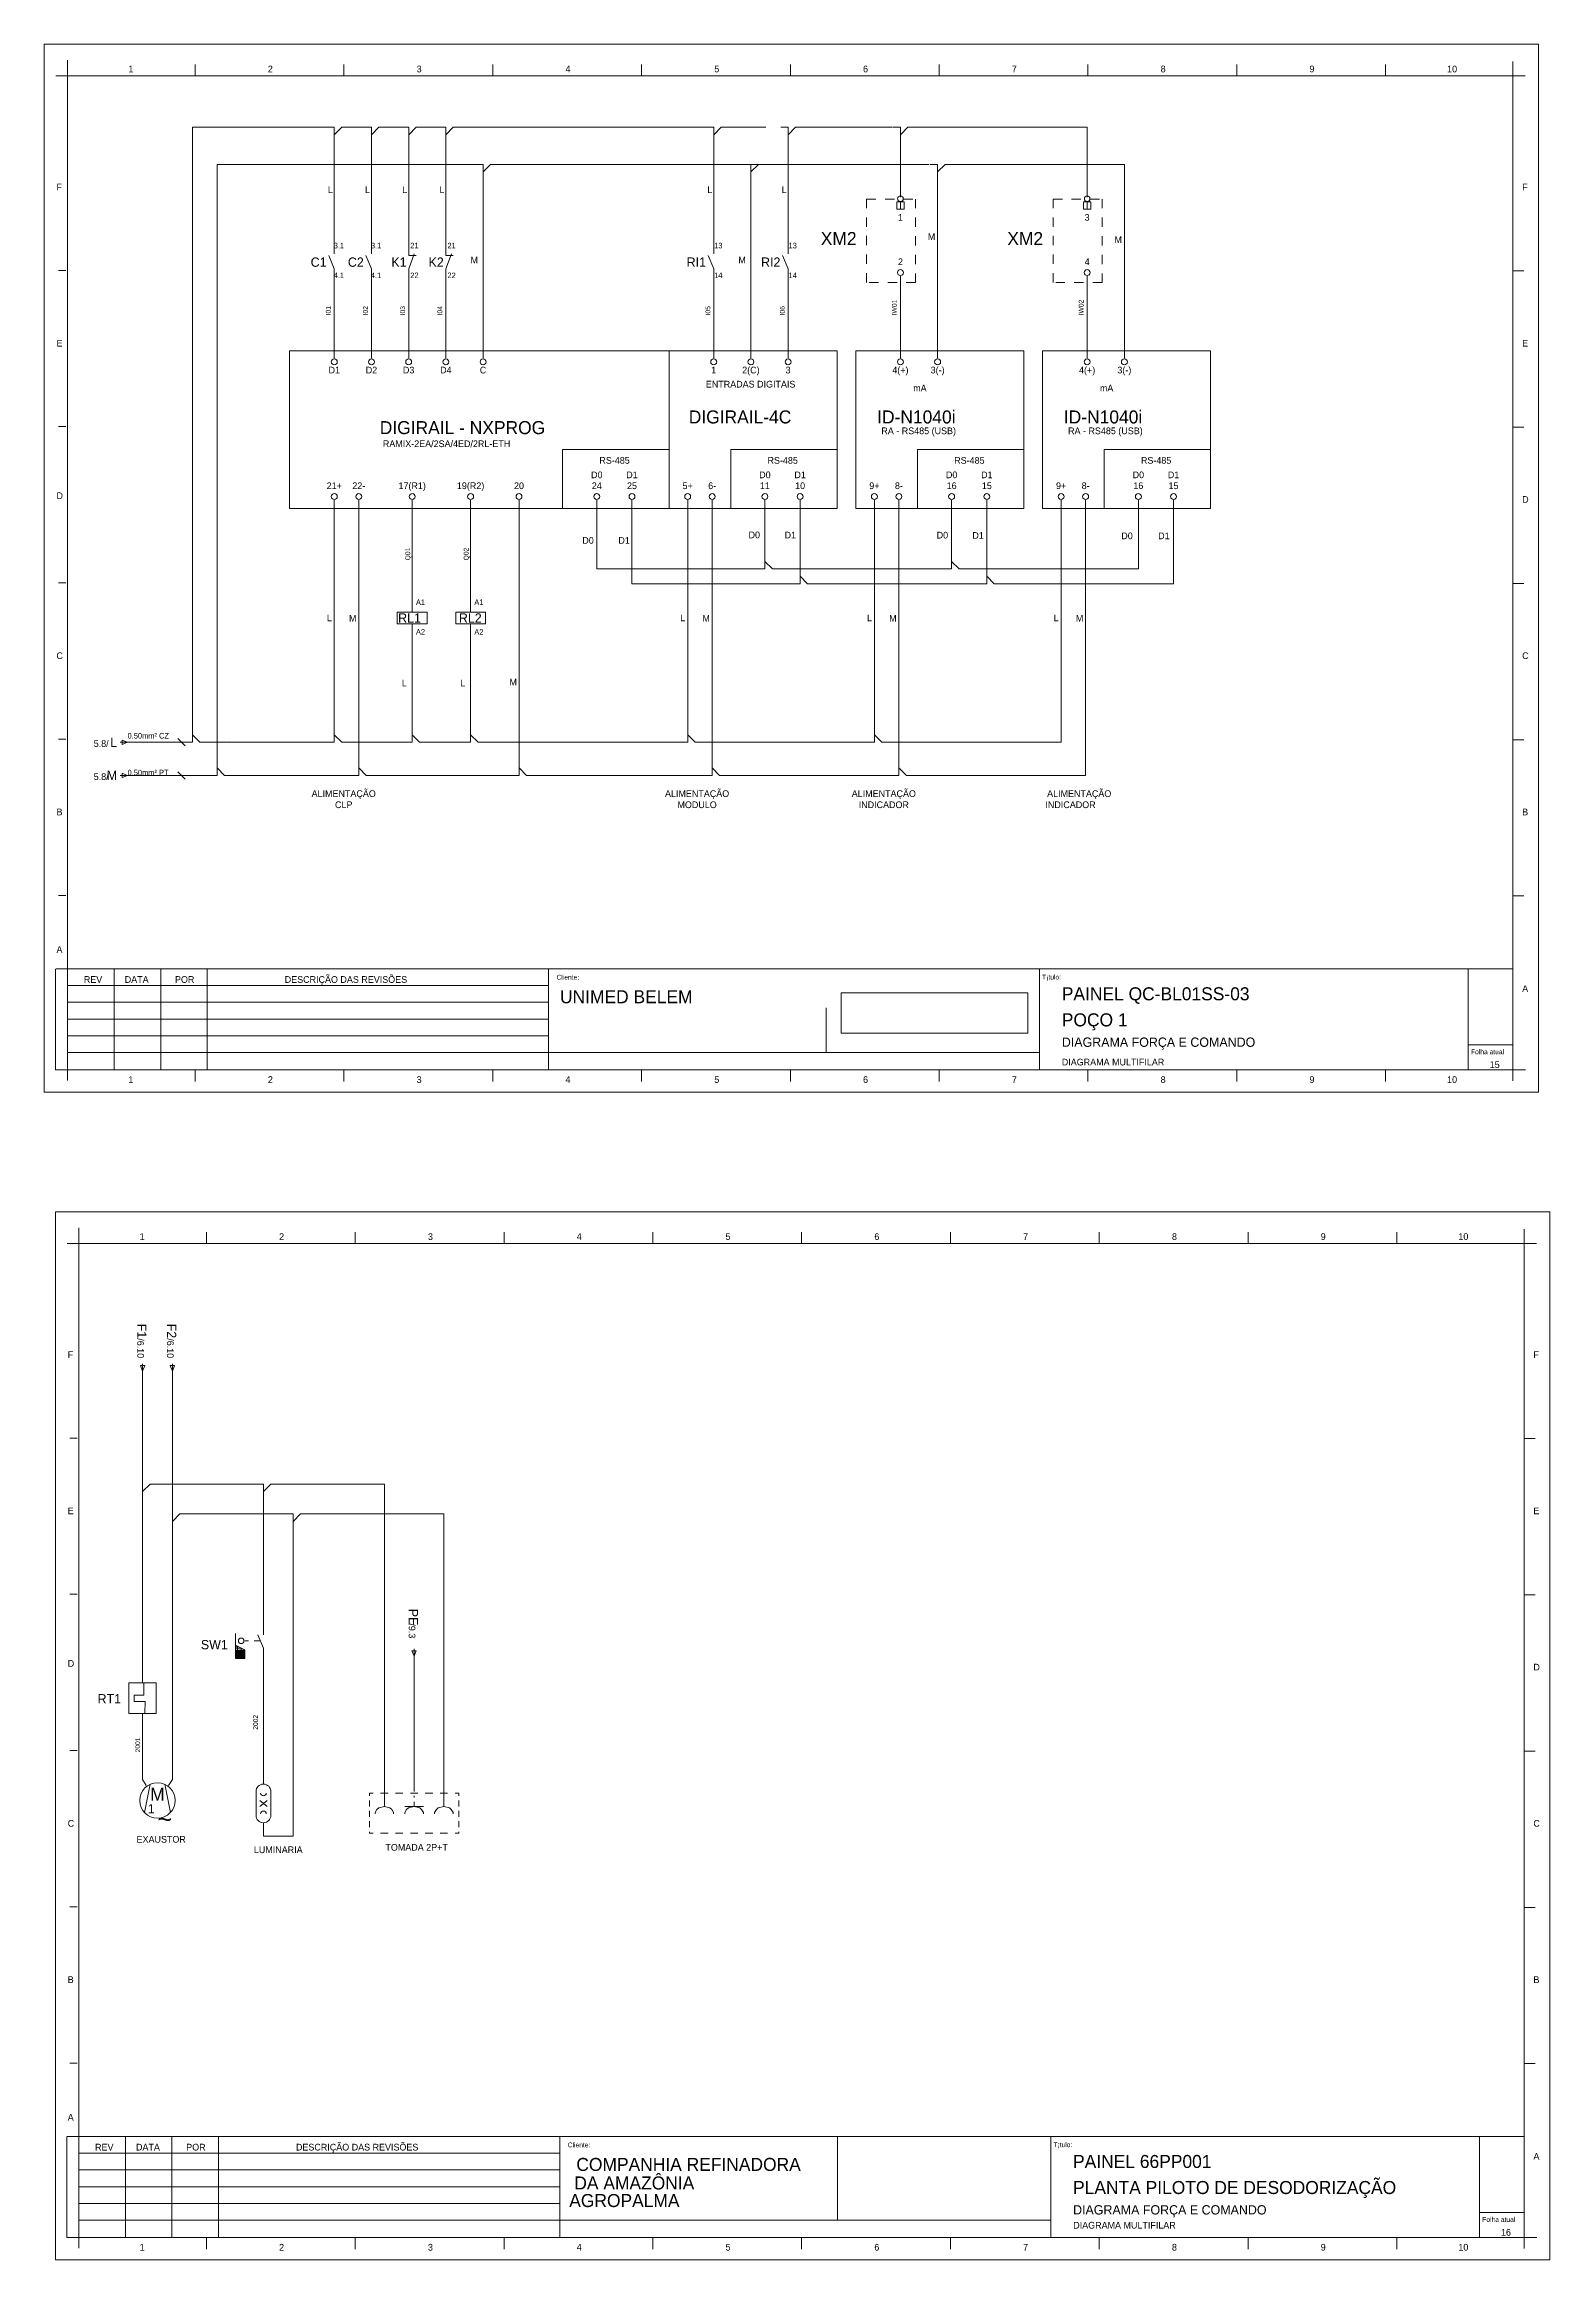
# Model space of a CAD drawing. Header units: inches. Extents: x -3 to 3194, y -983 to 1262.
# Drawn here: x -3 to 402, y -983 to -388 of the extents above; entities that cross this region are included whole.
import ezdxf
from ezdxf.enums import TextEntityAlignment as Align

# ---------------------------------------------------------------- set-up
doc = ezdxf.new("R2010")
doc.units = ezdxf.units.IN
doc.header["$MEASUREMENT"] = 0
for name, pattern in [('ACAD_ISO03W100', [30, 12, -18]), ('EPLANLINE2', [5, 2.5, -2.5]), ('EPLANLINE7', [0])]:
    doc.linetypes.add(name, pattern=pattern)
for name, color, linetype, lineweight in [('AUTOCONNECTING', 1, 'Continuous', 13), ('PLOT', 3, 'Continuous', 18), ('SPECIAL', 4, 'Continuous', 13), ('SYMBOL', 2, 'Continuous', 18), ('X', 2, 'Continuous', 13)]:
    doc.layers.add(name, color=color, linetype=linetype, lineweight=lineweight)
doc.styles.add('EPLFONT', font='')
doc.styles.get('EPLFONT').set_extended_font_data('EPL5_850')
picture_1 = doc.add_image_def('image1.jpg', size_in_pixel=(3993, 1566))
picture_2 = doc.add_image_def('image2.png', size_in_pixel=(494, 106))

# ---------------------------------------------------------------- blocks, each defined once
blk = doc.blocks.new('SO284')
at = {"layer": 'SYMBOL', "color": 0, "linetype": 'EPLANLINE7', "lineweight": 13}
for p, q in [((-1.175, 0), (0.675, 0)), ((-0.675, 0.575), (0.8, 0)), ((-0.675, 0.575), (-0.675, -0.575)), ((-0.675, -0.575), (0.8, 0))]:
    blk.add_line(p, q, dxfattribs=at)
blk = doc.blocks.new('SO308')
at = {"layer": 'SYMBOL', "color": 0, "linetype": 'EPLANLINE7', "lineweight": 13}
blk.add_line((-1, 1), (1, -1), dxfattribs=at)
blk = doc.blocks.new('179_0_DIN_WUPO')
at = {"layer": 'SYMBOL', "color": 0, "linetype": 'EPLANLINE7', "lineweight": 18}
for p, q in [((0, 4), (0, 2.4)), ((0, 2.4), (1, 0.8)), ((2, 1.2), (0.5, -6.4)), ((7.5, -6.4), (6, 1.2)), ((8, 2.4), (7, 0.8)), ((8, 4), (8, 2.4))]:
    blk.add_line(p, q, dxfattribs=at)
at = {"layer": 'SYMBOL', "color": 0, "linetype": 'EPLANLINE7', "lineweight": 18, "ltscale": 2}
blk.add_circle((4, -3.2), 4.75, dxfattribs=at)
at = {"layer": 'SPECIAL', "color": 0, "style": 'EPLFONT'}
blk.add_text('M', height=3.5, dxfattribs=at).set_placement((4, -3.3), align=Align.CENTER)
for s, height, p in [('1', 2.5, (1.4, -6.7)), ('~', 5, (4, -10.7))]:
    blk.add_text(s, height=height, dxfattribs=at).set_placement(p)
blk = doc.blocks.new('SO263')
at = {"layer": 'SYMBOL', "color": 0, "linetype": 'EPLANLINE7', "lineweight": 13}
for q in [(0, 4), (2, 0)]:
    blk.add_line((0, -2), q, dxfattribs=at)
blk = doc.blocks.new('SO264')
at = {"layer": 'SYMBOL', "color": 0, "linetype": 'EPLANLINE7', "lineweight": 13}
for p, q in [((-2, 0), (0, 0)), ((0, 4), (0, 0)), ((0, 2), (2, 0))]:
    blk.add_line(p, q, dxfattribs=at)
blk = doc.blocks.new('SO280')
at = {"layer": 'SYMBOL', "color": 0, "linetype": 'EPLANLINE7', "lineweight": 13}
for p, q in [((-2, 0), (0, 0)), ((0, 0), (0, -2))]:
    blk.add_line(p, q, dxfattribs=at)
blk = doc.blocks.new('SO281')
at = {"layer": 'SYMBOL', "color": 0, "linetype": 'EPLANLINE7', "lineweight": 13}
for p, q in [((2, 0), (0, 0)), ((0, 0), (0, -2))]:
    blk.add_line(p, q, dxfattribs=at)
blk = doc.blocks.new('158_0_DIN_WUPO')
at = {"layer": 'SYMBOL', "color": 0, "linetype": 'EPLANLINE7', "lineweight": 18}
for p, q in [((-7.5, 2), (-7.5, -4.8)), ((-4, 0), (-5, 0)), ((-1, 0), (-2.5, 0)), ((-1.5, 1.6), (0, -2)), ((0, 4), (0, 1.6)), ((-5, -2.4), (-7.5, -1.2)), ((-7.5, -1.6), (-7, -1.6)), ((-7.5, -2), (-6, -2)), ((-7.5, -4.8), (-5, -4.8)), ((-7, -1.6), (-7, -2.4)), ((-6, -2.4), (-6, -2)), ((-5, -4.8), (-5, -2.4)), ((0, -2), (0, -4))]:
    blk.add_line(p, q, dxfattribs=at)
at = {"layer": 'SYMBOL', "color": 0, "linetype": 'EPLANLINE7', "lineweight": 18, "ltscale": 2}
blk.add_circle((-6, 0), 0.75, dxfattribs=at)
at = {"layer": 'SYMBOL', "color": 0, "linetype": 'EPLANLINE7', "lineweight": 18, "ltscale": 4}
blk.add_solid([(-7.5, -4.8), (-7.5, -2.4), (-5, -4.8), (-5, -2.4)], dxfattribs=at)
blk = doc.blocks.new('81_0_DIN_WUPO')
at = {"layer": 'SYMBOL', "color": 0, "linetype": 'EPLANLINE7', "lineweight": 18}
for p, q in [((-4, 1.6), (-3, 1.6)), ((-4, 0.8), (-4, 1.6)), ((-1, 1.6), (1, 1.6)), ((0, 4), (0, -2)), ((3, 1.6), (5, 1.6)), ((7, 1.6), (9, 1.6)), ((8, 4), (8, 3.2)), ((8, 3.2), (8, 2)), ((8, 0.8), (8, 0.4)), ((11, 1.6), (13, 1.6)), ((15, 1.6), (17, 1.6)), ((16, 4), (16, -2)), ((19, 1.6), (20, 1.6)), ((20, 1.6), (20, 0.8)), ((-4, -2), (-4, -0.4)), ((-4, -4.8), (-4, -3.2)), ((-2, -2.8), (-2.5, -3.6)), ((-2.5, -3.6), (-2.5, -4)), ((-1.5, -2.4), (-2, -2.8)), ((0, -2), (-1.5, -2.4)), ((0, -2), (1.5, -2.4)), ((1.5, -2.4), (2, -2.8)), ((2, -2.8), (2.5, -3.6)), ((2.5, -3.6), (2.5, -4)), ((5.5, -2), (10.5, -2)), ((5.5, -3.6), (6, -2.8)), ((5.5, -4), (5.5, -3.6)), ((6, -2.8), (6.5, -2.4)), ((6.5, -2.4), (8, -2)), ((8, -0.8), (8, -2)), ((8, -2), (9.5, -2.4)), ((9.5, -2.4), (10, -2.8)), ((10, -2.8), (10.5, -3.6)), ((10.5, -3.6), (10.5, -4)), ((13.5, -3.6), (14, -2.8)), ((13.5, -4), (13.5, -3.6)), ((14, -2.8), (14.5, -2.4)), ((14.5, -2.4), (16, -2)), ((16, -2), (17.5, -2.4)), ((17.5, -2.4), (18, -2.8)), ((18, -2.8), (18.5, -3.6)), ((18.5, -3.6), (18.5, -4)), ((20, -0.4), (20, -2)), ((20, -3.2), (20, -4.8)), ((-4, -7.6), (-4, -6)), ((-4, -9.2), (-4, -8.8)), ((-4, -9.2), (-3, -9.2)), ((-1, -9.2), (1, -9.2)), ((3, -9.2), (5, -9.2)), ((7, -9.2), (9, -9.2)), ((11, -9.2), (13, -9.2)), ((15, -9.2), (17, -9.2)), ((19, -9.2), (20, -9.2)), ((20, -6), (20, -7.6)), ((20, -8.8), (20, -9.2))]:
    blk.add_line(p, q, dxfattribs=at)
blk = doc.blocks.new('182_0_DIN_WUPO')
at = {"layer": 'SYMBOL', "color": 0, "linetype": 'EPLANLINE7', "lineweight": 18}
for p, q in [((-2, 0), (-2, -6.4)), ((0, 4), (0, 2)), ((2, -6.4), (2, 0)), ((-1, -2.4), (1, -4)), ((1, -2.4), (-1, -4)), ((0, -8.4), (0, -12))]:
    blk.add_line(p, q, dxfattribs=at)
at = {"layer": 'SYMBOL', "color": 0, "linetype": 'EPLANLINE7', "lineweight": 18, "ltscale": 2}
for centre, radius, start, end in [((0, 0), 2, 0, 180), ((0, -0.4), 0.75, 180, 360), ((0, -6), 0.75, 0, 180), ((0, -6.4), 2, 180, 360)]:
    blk.add_arc(centre, radius, start, end, dxfattribs=at)
blk = doc.blocks.new('SO269')
at = {"layer": 'SYMBOL', "color": 0, "linetype": 'EPLANLINE7', "lineweight": 13}
for p, q in [((-2, 0), (0, 0)), ((0, 0), (0, -2)), ((0, -2), (2, 0))]:
    blk.add_line(p, q, dxfattribs=at)
blk = doc.blocks.new('SO291')
at = {"layer": 'SYMBOL', "color": 0, "linetype": 'EPLANLINE7', "lineweight": 13}
blk.add_line((0, 3), (0, 0), dxfattribs=at)
at = {"layer": 'SYMBOL', "color": 0, "linetype": 'EPLANLINE7', "lineweight": 13, "ltscale": 2}
blk.add_circle((0, 4), 0.8, dxfattribs=at)
blk = doc.blocks.new('33_0_DIN_WUPO')
at = {"layer": 'SYMBOL', "color": 0, "linetype": 'EPLANLINE7', "lineweight": 18}
for p, q in [((-1, 2), (1, 2)), ((-1, 0), (-1, 2)), ((1, 0), (-1, 0)), ((0, 4), (0, 3.2)), ((0, 2), (0, 0)), ((1, 2), (1, 0))]:
    blk.add_line(p, q, dxfattribs=at)
at = {"layer": 'SYMBOL', "color": 0, "linetype": 'EPLANLINE7', "lineweight": 18, "ltscale": 2}
blk.add_circle((0, 2.8), 0.75, dxfattribs=at)

msp = doc.modelspace()

# ---------------------------------------------------------------- linework, layer by layer
at = {"layer": 'AUTOCONNECTING', "color": 1, "linetype": 'EPLANLINE7', "lineweight": 13}
for p, q in [((36.97, -409.836), (36.97, -571.13)), ((199.075, -409.836), (225.028, -409.836)), ((229.268, -409.836), (277.462, -409.836)), ((43.557, -421.836), (43.557, -581.234)), ((45.557, -419.836), (113.075, -419.836)), ((117.075, -419.836), (215.075, -419.836)), ((202.268, -419.836), (235.028, -419.836)), ((239.268, -419.836), (287.462, -419.836)), ((75.075, -513.079), (75.075, -573.13)), ((81.662, -513.079), (81.662, -580.034)), ((96.017, -513.079), (96.017, -537.727)), ((111.719, -513.079), (111.719, -537.727)), ((124.733, -513.079), (124.733, -580.034)), ((170.075, -513.079), (170.075, -573.13)), ((176.662, -513.079), (176.662, -580.034)), ((220.268, -513.079), (220.268, -573.13)), ((226.855, -513.079), (226.855, -580.034)), ((270.462, -513.079), (270.462, -573.13)), ((277.049, -513.079), (277.049, -582.034)), ((96.017, -545.727), (96.017, -573.13)), ((111.719, -545.727), (111.719, -573.13)), ((19.5, -584.034), (41.557, -584.034))]:
    msp.add_line(p, q, dxfattribs=at)
at = {"layer": 'AUTOCONNECTING', "color": 1, "lineweight": 13}
for p, q in [((73.075, -409.836), (38.97, -409.836)), ((175.075, -409.836), (107.075, -409.836)), ((34.97, -575.13), (19.5, -575.13)), ((73.075, -575.13), (38.97, -575.13)), ((94.017, -575.13), (77.075, -575.13)), ((98.017, -575.13), (109.719, -575.13)), ((113.719, -575.13), (168.075, -575.13)), ((268.462, -575.13), (222.268, -575.13)), ((79.662, -584.034), (45.557, -584.034)), ((83.662, -584.034), (122.733, -584.034)), ((126.733, -584.034), (174.662, -584.034)), ((228.855, -584.034), (275.049, -584.034)), ((23.542, -744.168), (23.542, -770.537)), ((31.542, -778.537), (31.542, -744.168)), ((23.542, -776.537), (23.542, -827.948)), ((25.542, -774.537), (56.037, -774.537)), ((56.037, -813.85), (56.037, -774.537)), ((58.037, -774.537), (88.531, -774.537)), ((88.531, -855.163), (88.531, -776.537)), ((31.542, -852.363), (31.542, -784.537)), ((33.542, -782.537), (64.037, -782.537)), ((64.037, -869.163), (64.037, -782.537)), ((66.037, -782.537), (104.531, -782.537)), ((104.531, -855.163), (104.531, -784.537)), ((56.037, -853.163), (56.037, -820.65)), ((96.531, -855.163), (96.531, -820.794)), ((23.542, -836.173), (23.542, -852.363))]:
    msp.add_line(p, q, dxfattribs=at)
at = {"layer": 'AUTOCONNECTING', "lineweight": 13}
for p, q in [((75.075, -441.879), (75.075, -409.836)), ((85.075, -441.879), (85.075, -409.836)), ((95.075, -441.879), (95.075, -409.836)), ((105.075, -441.879), (105.075, -409.836)), ((177.075, -441.879), (177.075, -409.836)), ((197.075, -441.879), (197.075, -409.836)), ((277.462, -409.836), (277.462, -427.836)), ((227.268, -411.836), (227.268, -427.836)), ((115.075, -421.836), (115.075, -468.879)), ((187.075, -421.836), (187.075, -468.879)), ((237.268, -421.836), (237.268, -468.879)), ((287.462, -419.836), (287.462, -468.879)), ((75.075, -449.879), (75.075, -468.879)), ((85.075, -449.879), (85.075, -468.879)), ((95.075, -449.879), (95.075, -468.879)), ((105.075, -449.879), (105.075, -468.879)), ((177.075, -449.879), (177.075, -468.879)), ((197.075, -449.879), (197.075, -468.879)), ((227.268, -452.879), (227.268, -468.879)), ((277.462, -452.879), (277.462, -468.879)), ((145.647, -513.079), (145.647, -528.511)), ((155.104, -513.079), (155.104, -532.511)), ((190.84, -524.511), (190.84, -513.079)), ((200.297, -528.511), (200.297, -513.079)), ((241.033, -524.511), (241.033, -513.079)), ((250.491, -528.511), (250.491, -513.079)), ((291.227, -528.511), (291.227, -513.079)), ((300.684, -532.511), (300.684, -513.079)), ((145.647, -528.511), (190.84, -528.511)), ((192.84, -528.511), (239.033, -528.511)), ((243.033, -528.511), (291.227, -528.511)), ((155.104, -532.511), (200.297, -532.511)), ((202.297, -532.511), (248.491, -532.511)), ((252.491, -532.511), (300.684, -532.511)), ((172.075, -575.13), (218.268, -575.13)), ((178.662, -584.034), (224.855, -584.034)), ((56.037, -869.163), (64.037, -869.163))]:
    msp.add_line(p, q, dxfattribs=at)
at = {"layer": 'AUTOCONNECTING', "linetype": 'ACAD_ISO03W100', "lineweight": 13}
for p, q in [((77.075, -409.836), (83.075, -409.836)), ((87.075, -409.836), (93.075, -409.836)), ((97.075, -409.836), (103.075, -409.836)), ((179.075, -409.836), (195.075, -409.836))]:
    msp.add_line(p, q, dxfattribs=at)
at = {"layer": 'AUTOCONNECTING', "color": 0, "linetype": 'ACAD_ISO03W100', "lineweight": 13}
msp.add_line((207.304, -658.518), (207.304, -636.018), dxfattribs=at)
at = {"layer": 'AUTOCONNECTING', "color": 3, "lineweight": 13}
for p, q in [((207.304, -658.518), (264.675, -658.518)), ((210.33, -972.376), (267.7, -972.376))]:
    msp.add_line(p, q, dxfattribs=at)
at = {"layer": 'AUTOCONNECTING', "color": 3}
for p, q in [((391.875, -669.143), (398.775, -669.143)), ((394.9, -983.001), (401.8, -983.001))]:
    msp.add_line(p, q, dxfattribs=at)
for points in [[(398.775, -669.143), (-2.875, -669.143), (-2.875, -387.524), (398.775, -387.524)], [(401.8, -983.001), (0.15, -983.001), (0.15, -701.382), (401.8, -701.382)]]:
    msp.add_lwpolyline(points, close=True, dxfattribs=at)
at = {"layer": 'AUTOCONNECTING', "color": 3, "lineweight": 13}
msp.add_lwpolyline([(3.375, -395.974), (391.875, -395.974), (391.875, -636.018), (3.375, -636.018)], close=True, dxfattribs=at)
at = {"layer": 'AUTOCONNECTING', "color": 41, "linetype": 'EPLANLINE2', "lineweight": 13, "true_color": 0xf4ee51}
for points in [[(218.141, -429.108), (231.353, -429.108), (231.353, -451.548), (218.141, -451.548)], [(268.292, -429.108), (281.504, -429.108), (281.504, -451.548), (268.292, -451.548)]]:
    msp.add_lwpolyline(points, close=True, dxfattribs=at)
at = {"layer": 'AUTOCONNECTING', "color": 2, "lineweight": 13}
for points in [[(63.075, -469.879), (165.075, -469.879), (165.075, -512.279), (63.075, -512.279)], [(165.075, -469.879), (210.268, -469.879), (210.268, -512.279), (165.075, -512.279)], [(215.268, -469.879), (260.462, -469.879), (260.462, -512.279), (215.268, -512.279)], [(265.462, -469.879), (310.655, -469.879), (310.655, -512.279), (265.462, -512.279)]]:
    msp.add_lwpolyline(points, close=True, dxfattribs=at)
at = {"layer": 'AUTOCONNECTING', "color": 40, "lineweight": 13, "true_color": 0xf8d731}
for points in [[(165.075, -512.279), (136.469, -512.279), (136.469, -496.469), (165.075, -496.469)], [(210.268, -512.279), (181.662, -512.279), (181.662, -496.469), (210.268, -496.469)], [(260.462, -512.279), (231.855, -512.279), (231.855, -496.469), (260.462, -496.469)], [(310.655, -512.279), (282.049, -512.279), (282.049, -496.469), (310.655, -496.469)]]:
    msp.add_lwpolyline(points, close=True, dxfattribs=at)
at = {"layer": 'PLOT', "color": 3, "linetype": 'EPLANLINE7', "lineweight": 13}
for p, q in [((3.375, -391.749), (3.375, -666.068)), ((37.675, -395.949), (37.675, -392.949)), ((77.675, -395.949), (77.675, -392.949)), ((117.675, -395.949), (117.675, -392.949)), ((157.675, -395.949), (157.675, -392.949)), ((197.675, -395.949), (197.675, -392.949)), ((237.675, -395.949), (237.675, -392.949)), ((277.675, -395.949), (277.675, -392.949)), ((317.675, -395.949), (317.675, -392.949)), ((357.675, -395.949), (357.675, -392.949)), ((391.875, -392.149), (391.875, -666.168)), ((0.25, -395.974), (395.25, -395.974)), ((2.95, -448.293), (0.95, -448.293)), ((391.875, -448.443), (394.875, -448.443)), ((2.95, -490.293), (0.95, -490.293)), ((391.875, -490.443), (394.875, -490.443)), ((2.95, -532.293), (0.95, -532.293)), ((391.875, -532.443), (394.875, -532.443)), ((2.95, -574.293), (0.95, -574.293)), ((391.875, -574.443), (394.875, -574.443)), ((2.95, -616.293), (0.95, -616.293)), ((391.875, -616.443), (394.875, -616.443)), ((0.15, -663.193), (0.15, -636.118)), ((0.2, -636.018), (391.925, -636.018)), ((15.925, -636.018), (15.925, -663.018)), ((28.425, -636.018), (28.425, -663.018)), ((40.925, -636.018), (40.925, -663.018)), ((132.675, -636.018), (132.675, -663.018)), ((132.675, -636.018), (132.675, -663.018)), ((264.675, -636.018), (264.675, -663.143)), ((379.875, -636.156), (379.875, -663.156)), ((132.675, -640.518), (3.425, -640.518)), ((132.675, -645.018), (3.425, -645.018)), ((132.675, -649.518), (3.425, -649.518)), ((132.675, -654.018), (3.425, -654.018)), ((264.675, -658.518), (3.425, -658.518)), ((379.875, -656.431), (391.875, -656.431)), ((0.15, -663.193), (395.325, -663.193)), ((37.675, -666.343), (37.675, -663.343)), ((77.675, -666.343), (77.675, -663.343)), ((117.675, -666.343), (117.675, -663.343)), ((157.675, -666.343), (157.675, -663.343)), ((197.675, -666.343), (197.675, -663.343)), ((237.675, -666.343), (237.675, -663.343)), ((277.675, -666.343), (277.675, -663.343)), ((317.675, -666.343), (317.675, -663.343)), ((357.675, -666.343), (357.675, -663.343)), ((6.4, -705.607), (6.4, -979.926)), ((40.7, -709.807), (40.7, -706.807)), ((80.7, -709.807), (80.7, -706.807)), ((120.7, -709.807), (120.7, -706.807)), ((160.7, -709.807), (160.7, -706.807)), ((200.7, -709.807), (200.7, -706.807)), ((240.7, -709.807), (240.7, -706.807)), ((280.7, -709.807), (280.7, -706.807)), ((320.7, -709.807), (320.7, -706.807)), ((360.7, -709.807), (360.7, -706.807)), ((394.9, -706.007), (394.9, -980.026)), ((3.275, -709.832), (398.275, -709.832)), ((5.975, -762.151), (3.975, -762.151)), ((394.9, -762.301), (397.9, -762.301)), ((5.975, -804.151), (3.975, -804.151)), ((394.9, -804.301), (397.9, -804.301)), ((5.975, -846.151), (3.975, -846.151)), ((394.9, -846.301), (397.9, -846.301)), ((5.975, -888.151), (3.975, -888.151)), ((394.9, -888.301), (397.9, -888.301)), ((5.975, -930.151), (3.975, -930.151)), ((394.9, -930.301), (397.9, -930.301)), ((3.175, -977.051), (3.175, -949.976)), ((3.225, -949.876), (394.95, -949.876)), ((18.95, -949.876), (18.95, -976.876)), ((31.45, -949.876), (31.45, -976.876)), ((43.95, -949.876), (43.95, -976.876)), ((135.7, -949.876), (135.7, -976.876)), ((267.7, -949.876), (267.7, -977.001)), ((382.9, -950.014), (382.9, -977.014)), ((135.7, -954.376), (6.45, -954.376)), ((135.7, -958.876), (6.45, -958.876)), ((135.7, -963.376), (6.45, -963.376)), ((135.7, -967.876), (6.45, -967.876)), ((382.9, -970.289), (394.9, -970.289)), ((267.7, -972.376), (6.45, -972.376)), ((3.175, -977.051), (398.35, -977.051)), ((40.7, -980.201), (40.7, -977.201)), ((80.7, -980.201), (80.7, -977.201)), ((120.7, -980.201), (120.7, -977.201)), ((160.7, -980.201), (160.7, -977.201)), ((200.7, -980.201), (200.7, -977.201)), ((240.7, -980.201), (240.7, -977.201)), ((280.7, -980.201), (280.7, -977.201)), ((320.7, -980.201), (320.7, -977.201)), ((360.7, -980.201), (360.7, -977.201))]:
    msp.add_line(p, q, dxfattribs=at)
at = {"layer": 'SYMBOL', "color": 2, "linetype": 'EPLANLINE7', "lineweight": 18}
for p, q in [((73.575, -444.279), (75.075, -447.879)), ((75.075, -441.879), (75.075, -443.879)), ((83.575, -444.279), (85.075, -447.879)), ((85.075, -441.879), (85.075, -443.879)), ((95.075, -441.879), (95.075, -444.279)), ((96.575, -443.879), (95.075, -447.879)), ((95.075, -444.279), (97.075, -444.279)), ((105.075, -441.879), (105.075, -444.279)), ((106.575, -443.879), (105.075, -447.879)), ((105.075, -444.279), (107.075, -444.279)), ((175.575, -444.279), (177.075, -447.879)), ((177.075, -441.879), (177.075, -443.879)), ((195.575, -444.279), (197.075, -447.879)), ((197.075, -441.879), (197.075, -443.879)), ((75.075, -447.879), (75.075, -449.879)), ((85.075, -447.879), (85.075, -449.879)), ((95.075, -447.879), (95.075, -449.879)), ((105.075, -447.879), (105.075, -449.879)), ((177.075, -447.879), (177.075, -449.879)), ((197.075, -447.879), (197.075, -449.879)), ((92.017, -540.127), (92.017, -543.327)), ((92.017, -540.127), (100.017, -540.127)), ((96.017, -537.727), (96.017, -540.127)), ((100.017, -543.327), (100.017, -540.127)), ((107.719, -540.127), (107.719, -543.327)), ((107.719, -540.127), (115.719, -540.127)), ((111.719, -537.727), (111.719, -540.127)), ((115.719, -543.327), (115.719, -540.127)), ((92.017, -543.327), (100.017, -543.327)), ((96.017, -543.327), (96.017, -545.727)), ((107.719, -543.327), (115.719, -543.327)), ((111.719, -543.327), (111.719, -545.727))]:
    msp.add_line(p, q, dxfattribs=at)
at = {"layer": 'SYMBOL', "color": 2, "linetype": 'EPLANLINE7', "lineweight": 9}
for p, q in [((34, -575.13), (34, -575.13)), ((46.777, -574.13), (46.777, -574.13)), ((72.105, -575.13), (72.105, -575.13)), ((167.105, -575.13), (167.105, -575.13)), ((174.105, -575.13), (174.105, -575.13)), ((217.299, -575.13), (217.299, -575.13)), ((267.492, -575.13), (267.492, -575.13)), ((46.777, -584.034), (46.777, -584.034))]:
    msp.add_line(p, q, dxfattribs=at)
at = {"layer": 'SYMBOL', "color": 3, "linetype": 'EPLANLINE7', "lineweight": 13}
for p, q in [((19.867, -827.948), (19.867, -836.173)), ((19.867, -827.948), (27.217, -827.948)), ((23.842, -831.223), (21.292, -831.223)), ((21.292, -831.223), (21.292, -832.923)), ((21.292, -832.923), (24.242, -832.923)), ((23.867, -827.948), (23.842, -831.223)), ((24.242, -832.923), (24.117, -836.173)), ((27.217, -827.948), (27.217, -836.173)), ((19.867, -836.173), (27.217, -836.173))]:
    msp.add_line(p, q, dxfattribs=at)

# ---------------------------------------------------------------- block references
at = {"layer": 'SYMBOL'}
for name, p in [('SO281', (36.97, -409.836)), ('SO269', (75.075, -409.836)), ('SO269', (85.075, -409.836)), ('SO269', (95.075, -409.836)), ('SO269', (105.075, -409.836)), ('SO269', (177.075, -409.836)), ('SO269', (197.075, -409.836)), ('SO269', (227.268, -409.836)), ('SO281', (43.557, -419.836)), ('SO269', (115.075, -419.836)), ('SO269', (187.075, -419.836)), ('SO269', (237.268, -419.836)), ('SO291', (227.268, -452.879)), ('SO291', (277.462, -452.879)), ('SO291', (75.075, -513.079)), ('SO291', (75.075, -513.079)), ('SO291', (81.662, -513.079)), ('SO291', (96.017, -513.079)), ('SO291', (111.719, -513.079)), ('SO291', (124.733, -513.079)), ('SO291', (145.647, -513.079)), ('SO291', (155.104, -513.079)), ('SO291', (170.075, -513.079)), ('SO291', (170.075, -513.079)), ('SO291', (176.662, -513.079)), ('SO291', (190.84, -513.079)), ('SO291', (200.297, -513.079)), ('SO291', (220.268, -513.079)), ('SO291', (220.268, -513.079)), ('SO291', (226.855, -513.079)), ('SO291', (241.033, -513.079)), ('SO291', (250.491, -513.079)), ('SO291', (270.462, -513.079)), ('SO291', (270.462, -513.079)), ('SO291', (277.049, -513.079)), ('SO291', (291.227, -513.079)), ('SO291', (300.684, -513.079)), ('SO264', (190.84, -528.511)), ('SO264', (200.297, -532.511)), ('SO264', (241.033, -528.511)), ('SO264', (250.491, -532.511)), ('SO264', (36.97, -575.13)), ('SO264', (75.075, -575.13)), ('SO264', (96.017, -575.13)), ('SO264', (111.719, -575.13)), ('SO264', (170.075, -575.13)), ('SO264', (220.268, -575.13)), ('SO284', (18.7, -575.13)), ('SO284', (18.7, -584.034)), ('SO264', (43.557, -584.034)), ('SO264', (81.662, -584.034)), ('SO264', (124.733, -584.034)), ('SO264', (176.662, -584.034)), ('SO264', (226.855, -584.034)), ('SO263', (23.542, -774.537)), ('SO263', (31.542, -782.537)), ('SO269', (56.037, -774.537)), ('SO280', (88.531, -774.537)), ('SO269', (64.037, -782.537)), ('SO280', (104.531, -782.537))]:
    msp.add_blockref(name, p, dxfattribs=at)
at = {"layer": 'SYMBOL', "color": 3}
for name, p in [('33_0_DIN_WUPO', (227.268, -431.836)), ('33_0_DIN_WUPO', (277.462, -431.836)), ('158_0_DIN_WUPO', (56.037, -816.65)), ('179_0_DIN_WUPO', (23.542, -856.363)), ('182_0_DIN_WUPO', (56.037, -857.163)), ('81_0_DIN_WUPO', (88.531, -859.163))]:
    msp.add_blockref(name, p, dxfattribs=at)
at = {"layer": 'SYMBOL'}
for name, p, rotation in [('SO291', (75.075, -468.879), 180), ('SO291', (85.075, -468.879), 180), ('SO291', (95.075, -468.879), 180), ('SO291', (105.075, -468.879), 180), ('SO291', (115.075, -468.879), 180), ('SO291', (177.075, -468.879), 180), ('SO291', (187.075, -468.879), 180), ('SO291', (197.075, -468.879), 180), ('SO291', (227.268, -468.879), 180), ('SO291', (237.268, -468.879), 180), ('SO291', (277.462, -468.879), 180), ('SO291', (287.462, -468.879), 180), ('SO284', (23.542, -743.368), 270), ('SO284', (31.542, -743.368), 270), ('SO284', (96.531, -819.994), 270)]:
    msp.add_blockref(name, p, dxfattribs=dict(at, rotation=rotation))
at = {"layer": 'SYMBOL', "xscale": -1, "rotation": 180}
for p in [(190.84, -528.511), (200.297, -532.511), (36.97, -575.13), (75.075, -575.13), (170.075, -575.13), (220.268, -575.13), (270.462, -575.13), (81.662, -584.034), (124.733, -584.034), (176.662, -584.034), (226.855, -584.034), (277.049, -584.034)]:
    msp.add_blockref('SO280', p, dxfattribs=at)
at = {"layer": 'SYMBOL', "color": 4, "lineweight": 9}
for p in [(34, -575.13), (34, -584.034)]:
    msp.add_blockref('SO308', p, dxfattribs=at)

# ---------------------------------------------------------------- texts
at = {"layer": 'PLOT', "color": 2, "style": 'EPLFONT'}
for s, height, p in [('1 ', 1.8, (19.725, -395.049)), ('2 ', 1.8, (57.225, -395.049)), ('3 ', 1.8, (97.225, -395.049)), ('4 ', 1.8, (137.225, -395.049)), ('5 ', 1.8, (177.225, -395.049)), ('6 ', 1.8, (217.225, -395.049)), ('7 ', 1.8, (257.225, -395.049)), ('8 ', 1.8, (297.225, -395.049)), ('9 ', 1.8, (337.225, -395.049)), ('10 ', 1.8, (374.225, -395.049)), ('F', 1.8, (0.4, -426.768)), ('F', 1.8, (394.4, -426.768)), ('E', 1.8, (0.4, -468.768)), ('E', 1.8, (394.4, -468.768)), ('D', 1.8, (0.4, -509.768)), ('D', 1.8, (394.4, -510.768)), ('C', 1.8, (0.4, -552.768)), ('C', 1.8, (394.4, -552.768)), ('B', 1.8, (0.4, -594.768)), ('B', 1.8, (394.4, -594.768)), ('A', 1.8, (0.4, -631.768)), ('REV', 1.8, (7.75, -639.793)), ('DATA', 1.8, (18.75, -639.793)), ('POR', 1.8, (32.25, -639.793)), ('DESCRIÇÃO DAS REVISÕES', 1.8, (61.75, -639.793)), ('Cliente:', 1.3, (134.81, -638.943)), ('T¡tulo:', 1.3, (265.35, -638.893)), ('PAINEL QC-BL01SS-03', 3.5, (270.65, -644.493)), ('A', 1.8, (394.4, -642.268)), ('POÇO 1', 3.5, (270.65, -651.493)), ('DIAGRAMA FORÇA E COMANDO', 2.5, (270.65, -656.993)), ('DIAGRAMA MULTIFILAR', 1.8, (270.65, -661.993)), ('Folha atual', 1.3, (380.65, -658.981)), ('15', 1.8, (385.678, -662.681)), ('1 ', 1.8, (19.725, -666.693)), ('2 ', 1.8, (57.225, -666.693)), ('3 ', 1.8, (97.225, -666.693)), ('4 ', 1.8, (137.225, -666.693)), ('5 ', 1.8, (177.225, -666.693)), ('6 ', 1.8, (217.225, -666.693)), ('7 ', 1.8, (257.225, -666.693)), ('8 ', 1.8, (297.225, -666.693)), ('9 ', 1.8, (337.225, -666.693)), ('10 ', 1.8, (374.225, -666.693)), ('1 ', 1.8, (22.75, -708.907)), ('2 ', 1.8, (60.25, -708.907)), ('3 ', 1.8, (100.25, -708.907)), ('4 ', 1.8, (140.25, -708.907)), ('5 ', 1.8, (180.25, -708.907)), ('6 ', 1.8, (220.25, -708.907)), ('7 ', 1.8, (260.25, -708.907)), ('8 ', 1.8, (300.25, -708.907)), ('9 ', 1.8, (340.25, -708.907)), ('10 ', 1.8, (377.25, -708.907)), ('F', 1.8, (3.425, -740.626)), ('F', 1.8, (397.425, -740.626)), ('E', 1.8, (3.425, -782.626)), ('E', 1.8, (397.425, -782.626)), ('D', 1.8, (3.425, -823.626)), ('D', 1.8, (397.425, -824.626)), ('C', 1.8, (3.425, -866.626)), ('C', 1.8, (397.425, -866.626)), ('B', 1.8, (3.425, -908.626)), ('B', 1.8, (397.425, -908.626)), ('A', 1.8, (3.425, -945.626)), ('REV', 1.8, (10.775, -953.651)), ('DATA', 1.8, (21.775, -953.651)), ('POR', 1.8, (35.275, -953.651)), ('DESCRIÇÃO DAS REVISÕES', 1.8, (64.775, -953.651)), ('Cliente:', 1.3, (137.835, -952.801)), ('T¡tulo:', 1.3, (268.375, -952.751)), ('PAINEL 66PP001', 3.5, (273.675, -958.351)), ('A', 1.8, (397.425, -956.126)), ('PLANTA PILOTO DE DESODORIZAÇÃO', 3.5, (273.675, -965.351)), ('DIAGRAMA FORÇA E COMANDO', 2.5, (273.675, -970.851)), ('DIAGRAMA MULTIFILAR', 1.8, (273.726, -974.636)), ('Folha atual', 1.3, (383.675, -972.839)), ('16', 1.8, (388.704, -976.539)), ('1 ', 1.8, (22.75, -980.551)), ('2 ', 1.8, (60.25, -980.551)), ('3 ', 1.8, (100.25, -980.551)), ('4 ', 1.8, (140.25, -980.551)), ('5 ', 1.8, (180.25, -980.551)), ('6 ', 1.8, (220.25, -980.551)), ('7 ', 1.8, (260.25, -980.551)), ('8 ', 1.8, (300.25, -980.551)), ('9 ', 1.8, (340.25, -980.551)), ('10 ', 1.8, (377.25, -980.551))]:
    msp.add_text(s, height=height, dxfattribs=at).set_placement(p)
for s, p in [('UNIMED BELEM', (153.57, -645.286)), ('COMPANHIA REFINADORA', (170.311, -959.143)), ('DA AMAZÔNIA', (155.727, -964.13)), ('AGROPALMA', (153.061, -968.855))]:
    msp.add_text(s, height=3.5, dxfattribs=at).set_placement(p, align=Align.CENTER)
at = {"layer": 'SPECIAL', "color": 2, "style": 'EPLFONT'}
for s, height, p in [('L', 1.8, (74.014, -427.5)), ('L', 1.8, (84.014, -427.5)), ('L', 1.8, (94.014, -427.5)), ('L', 1.8, (104.014, -427.5)), ('L', 1.8, (176.014, -427.5)), ('L', 1.8, (196.014, -427.5)), ('1', 1.8, (227.261, -434.947)), ('3', 1.8, (277.454, -434.947)), ('XM2', 3.5, (210.663, -441.484)), ('M', 1.8, (235.635, -440.089)), ('XM2', 3.5, (260.814, -441.484)), ('M', 1.8, (285.803, -440.905)), ('M', 1.8, (112.702, -446.403)), ('M', 1.8, (184.702, -446.403)), ('2', 1.8, (227.268, -446.879)), ('4', 1.8, (277.462, -446.879)), ('D1', 1.8, (75.068, -475.989)), ('D2', 1.8, (85.068, -475.989)), ('D3', 1.8, (95.068, -475.989)), ('D4', 1.8, (105.068, -475.989)), ('C', 1.8, (115.068, -475.989)), ('1', 1.8, (177.068, -475.989)), ('2(C)', 1.8, (187.068, -475.989)), ('3', 1.8, (197.068, -475.989)), ('4(+)', 1.8, (227.261, -475.989)), ('3(-)', 1.8, (237.261, -475.989)), ('4(+)', 1.8, (277.454, -475.989)), ('3(-)', 1.8, (287.454, -475.989)), ('ENTRADAS DIGITAIS', 1.8, (186.996, -479.777)), ('mA', 1.8, (232.508, -480.836)), ('mA', 1.8, (282.702, -480.836)), ('DIGIRAIL-4C', 3.5, (184.152, -489.436)), ('ID-N1040i', 3.5, (231.548, -489.436)), ('ID-N1040i', 3.5, (281.741, -489.436)), ('DIGIRAIL - NXPROG', 3.5, (109.537, -492.306)), ('RAMIX-2EA/2SA/4ED/2RL-ETH', 1.8, (105.263, -495.792)), ('RA - RS485 (USB)', 1.8, (232.174, -492.322)), ('RA - RS485 (USB)', 1.8, (282.367, -492.322)), ('RS-485', 1.8, (150.42, -500.266)), ('RS-485', 1.8, (195.614, -500.266)), ('RS-485', 1.8, (245.807, -500.266)), ('RS-485', 1.8, (296, -500.266)), ('21+', 1.8, (75.075, -507.079)), ('22-', 1.8, (81.662, -507.079)), ('17(R1)', 1.8, (96.017, -507.079)), ('19(R2)', 1.8, (111.719, -507.079)), ('20', 1.8, (124.733, -507.079)), ('D0', 1.8, (145.647, -504.152)), ('24', 1.8, (145.647, -507.079)), ('D1', 1.8, (155.104, -504.152)), ('25', 1.8, (155.104, -507.079)), ('5+', 1.8, (170.075, -507.079)), ('6-', 1.8, (176.662, -507.079)), ('D0', 1.8, (190.84, -504.152)), ('11', 1.8, (190.84, -507.079)), ('D1', 1.8, (200.297, -504.152)), ('10', 1.8, (200.297, -507.079)), ('9+', 1.8, (220.268, -507.079)), ('8-', 1.8, (226.855, -507.079)), ('D0', 1.8, (241.033, -504.152)), ('16', 1.8, (241.033, -507.079)), ('D1', 1.8, (250.491, -504.152)), ('15', 1.8, (250.491, -507.079)), ('9+', 1.8, (270.462, -507.079)), ('8-', 1.8, (277.049, -507.079)), ('D0', 1.8, (291.227, -504.152)), ('16', 1.8, (291.227, -507.079)), ('D1', 1.8, (300.684, -504.152)), ('15', 1.8, (300.684, -507.079)), ('D0', 1.8, (143.292, -521.775)), ('D1', 1.8, (152.985, -521.775)), ('D0', 1.8, (187.982, -520.288)), ('D1', 1.8, (197.673, -520.342)), ('D0', 1.8, (238.549, -520.362)), ('D1', 1.8, (248.138, -520.445)), ('D0', 1.8, (288.175, -520.548)), ('D1', 1.8, (298.088, -520.548)), ('L', 1.8, (73.744, -542.591)), ('M', 1.8, (80.044, -542.704)), ('L', 1.8, (168.744, -542.591)), ('M', 1.8, (175.044, -542.704)), ('L', 1.8, (218.938, -542.591)), ('M', 1.8, (225.238, -542.704)), ('L', 1.8, (269.131, -542.591)), ('M', 1.8, (275.431, -542.704)), ('L', 1.8, (93.892, -560.084)), ('L', 1.8, (109.593, -560.084)), ('M', 1.8, (123.167, -559.862)), ('ALIMENTAÇÃO', 1.8, (77.609, -589.834)), ('ALIMENTAÇÃO', 1.8, (172.609, -589.834)), ('ALIMENTAÇÃO', 1.8, (222.802, -589.834)), ('ALIMENTAÇÃO', 1.8, (275.328, -589.834)), ('CLP', 1.8, (77.609, -592.828)), ('MODULO', 1.8, (172.609, -592.828)), ('INDICADOR', 1.8, (222.802, -592.828)), ('INDICADOR', 1.8, (272.995, -592.828))]:
    msp.add_text(s, height=height, dxfattribs=at).set_placement(p, align=Align.CENTER)
at = {"layer": 'SPECIAL', "color": 2, "lineweight": 18, "style": 'EPLFONT'}
for s, p in [('C1', (73, -447.324)), ('C2', (83, -447.324)), ('K1', (94.5, -447.324)), ('K2', (104.5, -447.324)), ('RI1', (175, -447.324)), ('RI2', (195, -447.324)), ('RL1', (98.373, -542.973)), ('RL2', (114.705, -542.973)), ('SW1', (46.455, -818.931)), ('RT1', (17.769, -833.479))]:
    msp.add_text(s, height=2.5, dxfattribs=at).set_placement(p, align=Align.RIGHT)
for s, p in [('3.1', (76.311, -442.379)), ('3.1', (86.311, -442.379)), ('21', (96.617, -442.379)), ('21', (106.617, -442.379)), ('13', (178.311, -442.379)), ('13', (198.311, -442.379)), ('4.1', (76.311, -450.379)), ('4.1', (86.311, -450.379)), ('22', (96.617, -450.379)), ('22', (106.617, -450.379)), ('14', (178.311, -450.379)), ('14', (198.311, -450.379)), ('A1', (98.253, -538.227)), ('A1', (113.954, -538.227)), ('A2', (98.253, -546.227)), ('A2', (113.954, -546.227))]:
    msp.add_text(s, height=1.5, dxfattribs=at).set_placement(p, align=Align.CENTER)
at = {"layer": 'SPECIAL', "color": 2, "style": 'EPLFONT'}
for s, height, rotation, p in [('I01', 1.3, 90, (74.106, -460.371)), ('I02', 1.3, 90, (84.106, -460.371)), ('I03', 1.3, 90, (94.106, -460.371)), ('I04', 1.3, 90, (104.106, -460.371)), ('I05', 1.3, 90, (176.169, -460.383)), ('I06', 1.3, 90, (196.169, -460.383)), ('IW01', 1.3, 90, (226.299, -460.371)), ('IW02', 1.3, 90, (276.493, -460.371)), ('Q01', 1.3, 90, (95.47, -526.24)), ('Q02', 1.3, 90, (111.171, -526.24)), ('F1', 2.5, 270, (22.091, -731.409)), ('F2', 2.5, 270, (30.091, -731.409)), ('PE', 2.5, 270, (95.08, -808.035)), ('2002', 1.3, 90, (54.56, -840.552)), ('2001', 1.3, 90, (22.888, -846.634))]:
    msp.add_text(s, height=height, rotation=rotation, dxfattribs=at).set_placement(p)
for s, p in [('L', (16.7, -576.38)), ('M', (16.7, -585.284))]:
    msp.add_text(s, height=2.5, dxfattribs=at).set_placement(p, align=Align.RIGHT)
at = {"layer": 'SPECIAL', "color": 4, "lineweight": 9, "style": 'EPLFONT'}
for s, p in [('0.50mm² CZ', (19.5, -574.13)), ('0.50mm² PT', (19.5, -584.034))]:
    msp.add_text(s, height=1.5, dxfattribs=at).set_placement(p)
at = {"layer": 'SPECIAL', "color": 4, "style": 'EPLFONT'}
for s, p in [('EXAUSTOR', (28.554, -870.904)), ('LUMINARIA', (60.015, -873.719)), ('TOMADA 2P+T', (97.212, -873.071))]:
    msp.add_text(s, height=1.8, dxfattribs=at).set_placement(p, align=Align.CENTER)
at = {"layer": 'X', "color": 2, "style": 'EPLFONT'}
for p in [(14.423, -576.38), (14.423, -585.284)]:
    msp.add_text('5.8/', height=1.8, dxfattribs=at).set_placement(p, align=Align.RIGHT)
for s, p in [('/6.10', (22.091, -735.329)), ('/6.10', (30.091, -735.329)), ('/9.3', (95.08, -811.955))]:
    msp.add_text(s, height=1.8, rotation=270, dxfattribs=at).set_placement(p)

# ---------------------------------------------------------------- pictures from other files: only their frames are drawn
at = {"layer": 'AUTOCONNECTING', "color": 0, "linetype": 'ACAD_ISO03W100', "lineweight": 13}
image = msp.add_image(picture_2, insert=(211.326, -653.286), size_in_units=(50.154, 10.762), dxfattribs=at)
image.dxf.flags = 7
at = {"layer": 'AUTOCONNECTING', "color": 3, "lineweight": 13}
image = msp.add_image(picture_1, insert=(210.33, -972.376), size_in_units=(57.371, 22.5), dxfattribs=at)
image.dxf.flags = 7

doc.saveas('drawing.dxf')
